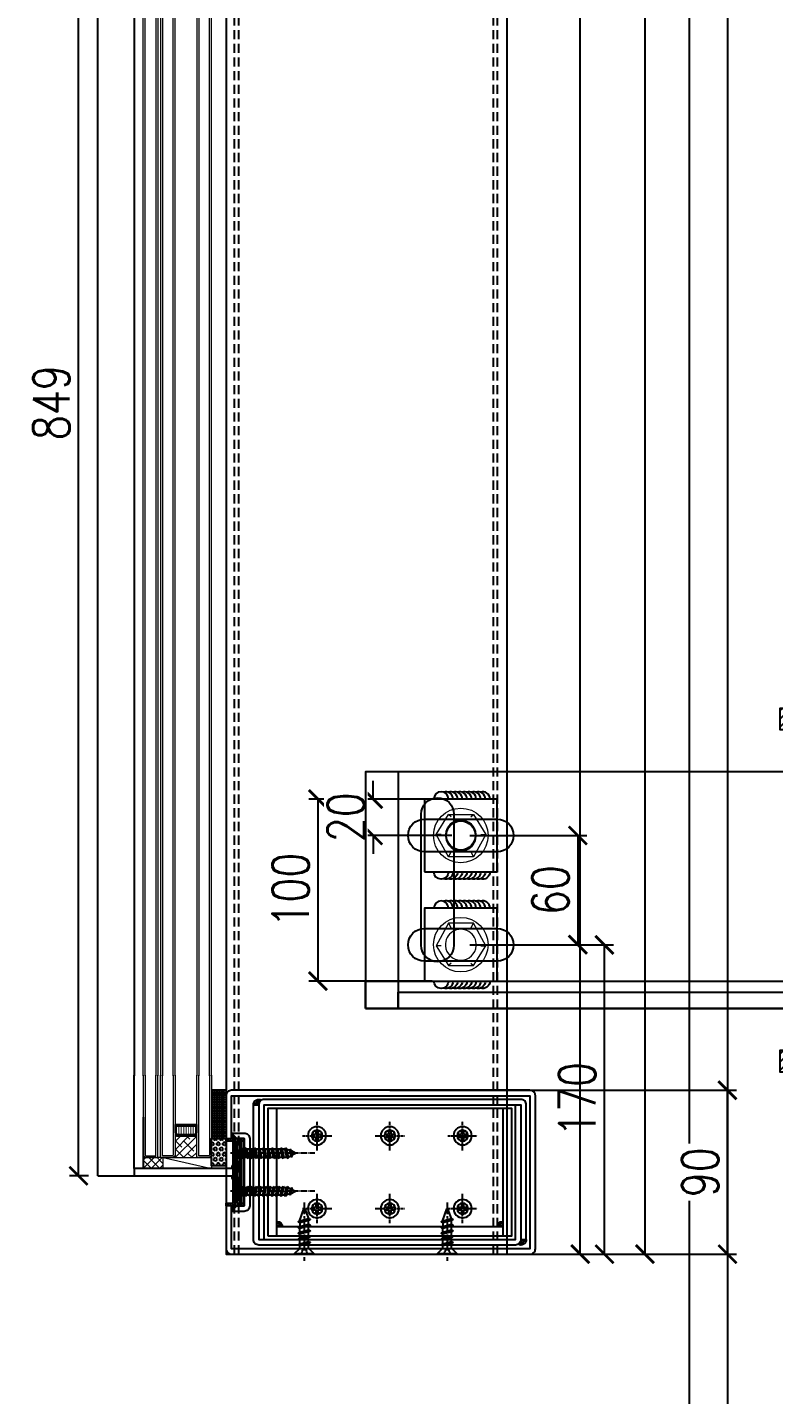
# Model space of a CAD drawing. Extents: x -3378 to 102197, y -3799 to 48702.
# Drawn here: x 58837 to 59248, y 7571 to 8322 of the extents above; entities that cross this region are included whole.
import ezdxf

# ---------------------------------------------------------------- set-up
doc = ezdxf.new("R2010")
doc.units = 0
for name, pattern in [('CEN1', [9, 6, -1, 1, -1]), ('CENTER', [2, 1.25, -0.25, 0.25, -0.25]), ('HIDDEN', [0.375, 0.25, -0.125])]:
    doc.linetypes.add(name, pattern=pattern)
for name, color, linetype in [('24WELD', 55, 'Continuous'), ('ARR', 6, 'Continuous'), ('BCM-DIM', 54, 'Continuous'), ('BCM-draft', 252, 'Continuous'), ('BCM-EXT', 2, 'Continuous'), ('BCM-Extu', 4, 'Continuous'), ('CENTER', 4, 'CENTER'), ('CL', 14, 'CENTER'), ('DIM', 173, 'Continuous'), ('GM_SECT_15', 15, 'Continuous'), ('泡棉', 8, 'Continuous'), ('結構體 STRUCTURAL', 154, 'Continuous'), ('螺絲 固定五金 FASTENERS', 124, 'Continuous'), ('螺絲、螺栓', 4, 'Continuous'), ('視覺模型鋁擠型暫替', 4, 'Continuous'), ('金屬面材 METAL PANEL', 2, 'Continuous'), ('鐵件 STEEL', 20, 'Continuous'), ('镀锌钢板', 3, 'Continuous'), ('隱藏線 HIDDEN', 8, 'HIDDEN')]:
    doc.layers.add(name, color=color, linetype=linetype)
doc.layers.add('BCM-GK', color=252, linetype='Continuous', lineweight=5)
doc.layers.add('BCM-GLA', color=4, linetype='Continuous', lineweight=5)
doc.styles.add('GM_ANNO_TEXT', font='simplex.shx', dxfattribs={"width": 0.8})
doc.dimstyles.new('GM_DIM', dxfattribs={"dimscale": 0, "dimtxt": 20, "dimasz": 10, "dimexe": 5, "dimexo": 5, "dimgap": 5, "dimtad": 1, "dimdec": 0, "dimdsep": 46, "dimtxsty": 'GM_ANNO_TEXT', "dimblk": 'ARCHTICK', "dimcen": 0, "dimclrd": 4, "dimclre": 4, "dimclrt": 10, "dimadec": 0, "dimazin": 2, "dimtfac": 1, "dimtdec": 0, "dimtix": 1, "dimtofl": 0, "dimtmove": 2, "dimatfit": 3, "dimfxl": 1.5, "dimarcsym": 1})
pattern_1 = [(45, (-80931.47096, -992287.45455), (-0.44194173824, 0.44194173824), [])]

# ---------------------------------------------------------------- blocks, each defined once
blk = doc.blocks.new('H-200x200x12x12')
at = {"layer": '視覺模型鋁擠型暫替', "linetype": 'Continuous'}
h = blk.add_hatch(dxfattribs=at)
h.set_pattern_fill('ANSI31', color=1, angle=180)
h.set_pattern_definition([(225, (-52512.6892, -102910.0726), (2.24506403, -2.24506403), [])])
edge = h.paths.add_edge_path()
edge.add_line((100, -100), (100, -88))
edge.add_line((100, -88), (19, -88))
edge.add_arc((19, -75), 13, 180, 270, ccw=False)
edge.add_line((6, -75), (6, 75))
edge.add_arc((19, 75), 13, 90, 180, ccw=False)
edge.add_line((19, 88), (100, 88))
edge.add_line((100, 88), (100, 100))
edge.add_line((100, 100), (-100, 100))
edge.add_line((-100, 100), (-100, 88))
edge.add_line((-100, 88), (-19, 88))
edge.add_arc((-19, 75), 13, 0, 90, ccw=False)
edge.add_line((-6, 75), (-6, -75))
edge.add_arc((-19, -75), 13, -90, 0, ccw=False)
edge.add_line((-19, -88), (-100, -88))
edge.add_line((-100, -88), (-100, -100))
edge.add_line((-100, -100), (100, -100))
h.paths.add_polyline_path([(-3.14, 0.2), (3.14, 0.2)], flags=16)
h.paths.add_polyline_path([(-51.68, -97.14), (-51.68, -90.86)], flags=16)
h.paths.add_polyline_path([(-74.3, 90.86), (-74.3, 97.14)], flags=16)
h.paths.add_polyline_path([(-38.95, 87.44), (-38.95, 100.19)])
blk.add_lwpolyline([(100, -100), (-100, -100), (-100, -88), (-19, -88, 0.414214), (-6, -75), (-6, 75, 0.414214), (-19, 88), (-100, 88), (-100, 100), (100, 100), (100, 88), (19, 88, 0.414214), (6, 75), (6, -75, 0.414214), (19, -88), (100, -88)], format="xyb", close=True, dxfattribs=at)
blk = doc.blocks.new('*U59')
for centre, end in [((-0.21, -6.5), 16.35291), ((-0.13, -4), 88.14306), ((-0.45, -13.99), 16.35291), ((-0.37, -11.49), 16.35291), ((-0.29, -9), 16.35291), ((-0.7, -21.49), 16.35291), ((-0.62, -18.99), 16.35291), ((-0.53, -16.49), 16.35291), ((-0.86, -26.49), 16.35291), ((-0.78, -23.99), 16.35291)]:
    blk.add_arc(centre, 4, 268.14306, end)
blk = doc.blocks.new('*U79')
for centre, end in [((2.24, 68.96), 196.3529), ((2.32, 71.46), 196.3529), ((2.07, 63.97), 196.3529), ((2.15, 66.47), 196.3529), ((1.91, 58.97), 196.3529), ((1.99, 61.47), 196.3529), ((1.75, 53.97), 196.3529), ((1.83, 56.47), 196.3529), ((1.67, 51.47), 196.3529), ((1.51, 46.48), 196.3529), ((1.59, 48.97), 196.3529), ((1.34, 41.48), 196.3529), ((1.43, 43.98), 196.3529), ((1.18, 36.48), 196.3529), ((1.26, 38.98), 196.3529), ((1.1, 33.98), 196.3529), ((0.94, 28.98), 196.3529), ((1.02, 31.48), 196.3529), ((0.78, 23.99), 196.3529), ((0.86, 26.49), 196.3529), ((0.62, 18.99), 196.3529), ((0.7, 21.49), 196.3529), ((0.45, 13.99), 196.3529), ((0.53, 16.49), 196.3529), ((0.37, 11.49), 196.3529), ((0.21, 6.5), 196.3529), ((0.29, 9), 196.3529), ((0.13, 4), 268.1431)]:
    blk.add_arc(centre, 4, 88.1431, end)
blk = doc.blocks.new('757857')
at = {"color": 0, "linetype": 'Continuous', "lineweight": 0, "elevation": 0, "flags": 128}
for points in [[(-39.1, 230.56), (-32.25, 241.52)], [(-32.25, 241.52), (-18.55, 241.52)], [(-30.88, 240.15), (-32.25, 241.52)], [(-19.92, 240.15), (-18.55, 241.52)], [(-18.55, 241.52), (-11.7, 230.56)], [(-32.25, 218.23), (-39.1, 230.56)], [(-36.36, 230.56), (-39.1, 230.56)], [(-11.7, 230.56), (-18.55, 218.23)], [(-14.44, 230.56), (-11.7, 230.56)], [(-32.25, 218.23), (-30.88, 220.97)], [(-18.55, 218.23), (-32.25, 218.23)], [(-19.92, 220.97), (-18.55, 218.23)], [(-32.25, 181.77), (-39.1, 169.44)], [(-18.55, 181.77), (-32.25, 181.77)], [(-32.25, 181.77), (-30.88, 179.03)], [(-19.92, 179.03), (-18.55, 181.77)], [(-11.7, 169.44), (-18.55, 181.77)], [(-39.1, 169.44), (-32.25, 158.48)], [(-36.36, 169.44), (-39.1, 169.44)], [(-18.55, 158.48), (-11.7, 169.44)], [(-14.44, 169.44), (-11.7, 169.44)], [(-30.88, 159.85), (-32.25, 158.48)], [(-32.25, 158.48), (-18.55, 158.48)], [(-19.92, 159.85), (-18.55, 158.48)]]:
    blk.add_lwpolyline(points, dxfattribs=at)
at = {"color": 0, "linetype": 'Continuous', "lineweight": 0}
for centre in [(-25.5, 230, 0), (-25.5, 170, 0)]:
    blk.add_circle(centre, 15, dxfattribs=at)
blk.add_circle((-25.5, 230, 0), 8)
for centre, start, end in [((-25.5, 230, 0), 3.85933, 176.04944), ((-25.5, 230, 0), 176.04944, 3.85933), ((-25.5, 170, 0), 356.14067, 183.95056), ((-25.5, 170, 0), 183.95056, 356.14067)]:
    blk.add_arc(centre, 8.5, start, end, dxfattribs=at)
at = {"layer": 'GM_SECT_15', "elevation": 0}
blk.add_lwpolyline([(-60, 135), (244, 135), (244, 265), (-60, 265), (-60, 135)], dxfattribs=at)
for points in [[(-45.5, 210), (-5.5, 210), (-5.5, 250), (-45.5, 250)], [(-45.5, 150), (-5.5, 150), (-5.5, 190), (-45.5, 190)], [(-60, 135), (-60, 144), (244, 144), (244, 135)]]:
    blk.add_lwpolyline(points, close=True, dxfattribs=at)
for points in [[(-45.5, 239), (-5.5, 239, -1), (-5.5, 221), (-45.5, 221, -1)], [(-45.5, 178.89), (-5.5, 178.89, -1), (-5.5, 160.89), (-45.5, 160.89, -1)]]:
    blk.add_lwpolyline(points, format="xyb", close=True, dxfattribs=at)
at = {"layer": '金屬面材 METAL PANEL'}
for radius in [6, 5, 4, 3, 2]:
    blk.add_arc((244, 135, 0), radius, 180, 270, dxfattribs=at)
at = {"layer": '24WELD'}
for name, p, xscale, yscale, zscale, rotation in [('*U79', (244, 135, 0), 1.687500000000002, 1.687500000000002, 1.687500000000002, 1.856937198354219), ('*U59', (-40.35, 250, 0), 1.012500000000001, 1.012500000000001, 1.012500000000001, 91.85693719835425), ('*U59', (-40.35, 210, 0), -1.0125, 1.0125, 1.012500000000001, 88.14306280164571), ('*U59', (-40.35, 190, 0), 1.012500000000001, 1.012500000000001, 1.012500000000001, 91.85693719835425), ('*U59', (-40.35, 150, 0), -1.0125, 1.0125, 1.012500000000001, 88.14306280164571)]:
    blk.add_blockref(name, p, dxfattribs=dict(at, xscale=xscale, yscale=yscale, zscale=zscale, rotation=rotation))
at = {"layer": '視覺模型鋁擠型暫替'}
blk.add_blockref('H-200x200x12x12', (250, 200), dxfattribs=at)
blk = doc.blocks.new('*u927')
at = {"layer": 'CENTER', "color": 0, "ltscale": 5}
blk.add_line((28.28, 0), (-3.62, 0), dxfattribs=at)
at = {"layer": '螺絲、螺栓', "color": 0, "linetype": 'ByBlock', "ltscale": 0.2}
for p, q in [((0.3, 5.3), (0.3, -5.3)), ((3.1, 2.5), (3.1, -2.5)), ((3.1, 2.39), (4.64, 2.39)), ((5.08, 3.15), (6.34, -3.15)), ((5.7, 2.39), (7.79, 2.39)), ((8.23, 3.15), (9.49, -3.15)), ((8.85, 2.39), (10.94, 2.39)), ((11.38, 3.15), (12.64, -3.15)), ((12, 2.39), (14.09, 2.39)), ((14.53, 3.15), (15.79, -3.15)), ((17.24, 2.39), (15.15, 2.39)), ((17.68, 3.15), (18.94, -3.15)), ((18.17, 2.61), (24.84, 0.24)), ((3.1, -2.39), (5.9, -2.39)), ((6.96, -2.39), (9.05, -2.39)), ((10.11, -2.39), (12.2, -2.39)), ((13.26, -2.39), (15.35, -2.39)), ((16.41, -2.39), (18.5, -2.39)), ((24.84, -0.23), (19.52, -2.25))]:
    blk.add_line(p, q, dxfattribs=at)
blk.add_lwpolyline([(3.1, -2.5), (0.3, -5.3), (0, -5.3), (0, 5.3), (0.3, 5.3), (3.1, 2.5)], dxfattribs=at)
blk.add_lwpolyline([(0, 1.61, -0.048054), (2.67, 0.68, -0.292428), (3.1, 0, -0.292428), (2.67, -0.68, -0.048054), (0, -1.61, -0.048054)], format="xyb", dxfattribs=at)
for points in [[(6.34, -3.15), (5.9, -2.39), (4.64, 2.39), (5.08, 3.15), (5.27, 3.15), (5.7, 2.39), (6.96, -2.39), (6.53, -3.15)], [(9.49, -3.15), (9.05, -2.39), (7.79, 2.39), (8.23, 3.15), (8.42, 3.15), (8.85, 2.39), (10.11, -2.39), (9.68, -3.15)], [(12.64, -3.15), (12.2, -2.39), (10.94, 2.39), (11.38, 3.15), (11.57, 3.15), (12, 2.39), (13.26, -2.39), (12.83, -3.15)], [(15.79, -3.15), (15.35, -2.39), (14.09, 2.39), (14.53, 3.15), (14.72, 3.15), (15.15, 2.39), (16.41, -2.39), (15.98, -3.15)], [(18.94, -3.15), (18.5, -2.39), (17.24, 2.39), (17.68, 3.15), (17.87, 3.15), (18.3, 2.39), (19.56, -2.39), (19.13, -3.15)]]:
    blk.add_lwpolyline(points, close=True, dxfattribs=at)
blk.add_arc((24.75, 0), 0.252, 292.16272, 69.4623, dxfattribs=at)
blk = doc.blocks.new('*U929')
blk.add_blockref('*u927', (0, 0))
blk = doc.blocks.new('橫料01')
at = {"layer": '視覺模型鋁擠型暫替', "linetype": 'Continuous'}
h = blk.add_hatch(dxfattribs=at)
h.set_pattern_fill('ANSI31', color=1, scale=5)
h.set_pattern_definition(pattern_1)
h.paths.add_polyline_path([(-151.5, -26.5), (-148.5, -26.5), (-151.5, -23.5)])
h = blk.add_hatch(dxfattribs=at)
h.set_pattern_fill('ANSI31', color=1, scale=5)
h.set_pattern_definition(pattern_1)
h.paths.add_polyline_path([(-151.5, -66.5), (-148.5, -63.5), (-151.5, -63.5)])
at = {"layer": '視覺模型鋁擠型暫替', "color": 1, "linetype": 'Continuous'}
for points in [[(-148.5, -26.5), (-151.5, -26.5), (-151.5, -23.5), (-148.5, -26.5)], [(-148.5, -63.5), (-151.5, -63.5), (-151.5, -66.5), (-148.5, -63.5)]]:
    blk.add_lwpolyline(points, dxfattribs=at)
at = {"layer": '視覺模型鋁擠型暫替', "color": 7, "linetype": 'Continuous'}
for centre, radius, start, end in [((7.5, -8), 3, 0, 120), ((7.5, -8), 2, 0, 109.47122), ((7.5, -8), 1, 0, 99.59407), ((-136.5, -82.01), 3, 180, 300), ((-136.5, -82.01), 2, 180, 289.47122), ((-136.5, -82.01), 1, 180, 279.59407)]:
    blk.add_arc(centre, radius, start, end, dxfattribs=at)
at = {"layer": '金屬面材 METAL PANEL'}
for points in [[(-151.5, -63.5), (-151.5, -87.01), (12.5, -87.01), (12.5, -3), (-151.49, -3), (-151.5, -26.5), (-154.5, -26.5), (-154.49, -3, -0.414128), (-151.49, 0), (12.5, 0, -0.414214), (15.5, -3), (15.5, -87.01, -0.414214), (12.5, -90.01), (-151.5, -90.01, -0.414214), (-154.5, -87.01), (-154.5, -63.5)], [(-151.5, -66.5), (-144.5, -66.5, 0.414214), (-141.5, -63.5), (-141.5, -26.5, 0.414239), (-144.5, -23.5), (-151.5, -23.5), (-148.5, -26.5), (-144.5, -26.5), (-144.5, -63.5), (-148.5, -63.5)]]:
    blk.add_lwpolyline(points, format="xyb", close=True, dxfattribs=at)
at = {"layer": '镀锌钢板'}
for points in [[(-136.5, -82.01), (-136.5, -8), (4.5, -8), (4.5, -82.01), (7.5, -82.01), (7.5, -8, 0.414214), (4.5, -5), (-136.5, -5, 0.414214), (-139.5, -8), (-139.5, -82.01)], [(10.5, -8), (10.5, -82.01, -0.414214), (7.5, -85.01), (-133.5, -85.01, -0.414214), (-136.5, -82.01), (-136.5, -8), (-133.5, -8), (-133.5, -82.01), (7.5, -82.01), (7.5, -8)]]:
    blk.add_lwpolyline(points, format="xyb", close=True, dxfattribs=at)
at = {"layer": '螺絲 固定五金 FASTENERS', "xscale": -1.000000000000002, "rotation": 90}
for p in [(-111.5, 0), (-33, 0)]:
    blk.add_blockref('*U929', p, dxfattribs=at)
blk = doc.blocks.new('*U35')
blk.add_lwpolyline([(1.22, 0.68), (2.48, 0.68, -0.398336), (3.02, 0.16, -0.027263), (3.02, -0.16, -0.398336), (2.48, -0.68), (1.22, -0.68, 0.414214), (0.68, -1.22), (0.68, -2.48, -0.398336), (0.16, -3.02, -0.027263), (-0.16, -3.02, -0.398336), (-0.68, -2.48), (-0.68, -1.22, 0.414214), (-1.22, -0.68), (-2.48, -0.68, -0.398336), (-3.02, -0.16, -0.027263), (-3.02, 0.16, -0.398336), (-2.48, 0.68), (-1.22, 0.68, 0.414214), (-0.68, 1.22), (-0.68, 2.48, -0.398336), (-0.16, 3.02, -0.027263), (0.16, 3.02, -0.398336), (0.68, 2.48), (0.68, 1.22, 0.414214)], format="xyb", close=True)
blk.add_circle((0, 0), 5)
at = {"layer": 'CL'}
for p, q in [((0, 8.04), (0, -8.04)), ((-8.04, 0), (8.04, 0))]:
    blk.add_line(p, q, dxfattribs=at)
blk = doc.blocks.new('圓孔6mm')
at = {"layer": '視覺模型鋁擠型暫替', "color": 6, "linetype": 'Continuous'}
blk.add_circle((0, 0), 3, dxfattribs=at)
at = {"layer": 'BCM-draft'}
blk.add_blockref('*U35', (0, 0), dxfattribs=at)
blk = doc.blocks.new('4t 托架')
at = {"layer": '視覺模型鋁擠型暫替', "color": 7, "linetype": 'Continuous'}
for centre, radius, start, end in [((14.5, -11.5), 1, 270, 0), ((14.5, -11.5), 2, 270, 0), ((14.5, -11.5), 3, 270, 0), ((138.5, -11.5), 3, 180, 270), ((138.5, -11.5), 2, 180, 270), ((138.5, -11.5), 1, 180, 270)]:
    blk.add_arc(centre, radius, start, end, dxfattribs=at)
at = {"layer": '镀锌钢板', "color": 6, "linetype": 'Continuous'}
for p, q in [((14.5, -6.5), (14.5, -76.51)), ((138.5, -76.51), (138.5, -6.5)), ((138.5, -11.5), (14.5, -11.5))]:
    blk.add_line(p, q, dxfattribs=at)
blk.add_lwpolyline([(9.5, -6.5), (143.5, -6.5), (143.5, -76.51), (9.5, -76.51)], close=True, dxfattribs=at)
at = {"layer": '視覺模型鋁擠型暫替', "linetype": 'Continuous'}
for p in [(36.5, -21.5), (76.5, -21.5), (116.5, -21.5), (36.5, -61.51), (76.5, -61.51), (116.5, -61.51)]:
    blk.add_blockref('圓孔6mm', p, dxfattribs=at)
blk = doc.blocks.new('A$C4E2A2353')
at = {"layer": 'ARR', "color": 0, "linetype": 'CEN1', "ltscale": 0.5}
blk.add_line((42.86, 0), (-3.62, 0), dxfattribs=at)
at = {"layer": 'ARR', "color": 0, "linetype": 'ByBlock', "ltscale": 0.3}
for p, q in [((0.3, -5.3), (0.3, 5.3)), ((3.1, -2.5), (3.1, 2.5)), ((4.38, 2.15), (3.1, 2.15)), ((3.1, 1.24), (3.82, -2.16)), ((4.71, 2.87), (4.38, 2.15)), ((4.38, 2.15), (5.3, -2.16)), ((4.43, 1.96), (5.34, -2.36)), ((5.34, 2.15), (4.71, 2.87)), ((4.71, 2.87), (5.93, -2.88)), ((4.89, 2.06), (5.8, -2.26)), ((6.82, 2.15), (5.34, 2.15)), ((5.34, 2.15), (6.26, -2.16)), ((5.34, 2.15), (6.26, -2.16)), ((7.15, 2.87), (6.82, 2.15)), ((6.82, 2.15), (7.74, -2.16)), ((6.86, 1.96), (7.78, -2.36)), ((7.78, 2.15), (7.15, 2.87)), ((7.15, 2.87), (8.37, -2.88)), ((7.32, 2.06), (8.24, -2.26)), ((9.26, 2.15), (7.78, 2.15)), ((7.78, 2.15), (8.7, -2.16)), ((7.78, 2.15), (8.7, -2.16)), ((9.59, 2.87), (9.26, 2.15)), ((9.26, 2.15), (10.17, -2.16)), ((9.3, 1.96), (10.21, -2.36)), ((10.22, 2.15), (9.59, 2.87)), ((9.59, 2.87), (10.81, -2.88)), ((9.76, 2.06), (10.67, -2.26)), ((11.7, 2.15), (10.22, 2.15)), ((10.22, 2.15), (11.13, -2.16)), ((10.22, 2.15), (11.13, -2.16)), ((12.02, 2.87), (11.7, 2.15)), ((11.7, 2.15), (12.61, -2.16)), ((11.74, 1.96), (12.65, -2.36)), ((12.66, 2.15), (12.02, 2.87)), ((12.02, 2.87), (13.24, -2.88)), ((12.2, 2.06), (13.11, -2.26)), ((14.13, 2.15), (12.66, 2.15)), ((12.66, 2.15), (13.57, -2.16)), ((12.66, 2.15), (13.57, -2.16)), ((14.46, 2.87), (14.13, 2.15)), ((14.13, 2.15), (15.05, -2.16)), ((14.18, 1.96), (15.09, -2.36)), ((15.09, 2.15), (14.46, 2.87)), ((14.46, 2.87), (15.68, -2.88)), ((14.64, 2.06), (15.55, -2.26)), ((16.57, 2.15), (15.09, 2.15)), ((15.09, 2.15), (16.01, -2.16)), ((15.09, 2.15), (16.01, -2.16)), ((16.9, 2.87), (16.57, 2.15)), ((16.57, 2.15), (17.49, -2.16)), ((16.61, 1.96), (17.53, -2.36)), ((17.53, 2.15), (16.9, 2.87)), ((16.9, 2.87), (18.12, -2.88)), ((17.07, 2.06), (17.99, -2.26)), ((19.01, 2.15), (17.53, 2.15)), ((17.53, 2.15), (18.45, -2.16)), ((17.53, 2.15), (18.45, -2.16)), ((19.34, 2.87), (19.01, 2.15)), ((19.01, 2.15), (19.92, -2.16)), ((19.05, 1.96), (19.96, -2.36)), ((19.97, 2.15), (19.34, 2.87)), ((19.34, 2.87), (20.56, -2.88)), ((19.51, 2.06), (20.42, -2.26)), ((21.45, 2.15), (19.97, 2.15)), ((19.97, 2.15), (20.88, -2.16)), ((19.97, 2.15), (20.88, -2.16)), ((21.77, 2.87), (21.45, 2.15)), ((21.77, 2.87), (21.45, 2.15)), ((21.45, 2.15), (22.36, -2.16)), ((21.45, 2.15), (22.36, -2.16)), ((21.49, 1.96), (22.4, -2.36)), ((21.49, 1.96), (22.4, -2.36)), ((22.41, 2.15), (21.77, 2.87)), ((21.77, 2.87), (22.99, -2.88)), ((22.41, 2.15), (21.77, 2.87)), ((21.77, 2.87), (22.99, -2.88)), ((21.95, 2.06), (22.86, -2.26)), ((21.95, 2.06), (22.86, -2.26)), ((23.88, 2.15), (22.41, 2.15)), ((22.41, 2.15), (23.32, -2.16)), ((23.88, 2.15), (22.41, 2.15)), ((22.41, 2.15), (23.32, -2.16)), ((22.41, 2.15), (23.32, -2.16)), ((22.41, 2.15), (23.32, -2.16)), ((24.21, 2.87), (23.88, 2.15)), ((24.21, 2.87), (23.88, 2.15)), ((23.88, 2.15), (24.8, -2.16)), ((23.88, 2.15), (24.8, -2.16)), ((23.93, 1.96), (24.84, -2.36)), ((23.93, 1.96), (24.84, -2.36)), ((24.84, 2.15), (24.21, 2.87)), ((24.21, 2.87), (25.43, -2.88)), ((24.84, 2.15), (24.21, 2.87)), ((24.21, 2.87), (25.43, -2.88)), ((24.38, 2.06), (25.3, -2.26)), ((24.38, 2.06), (25.3, -2.26)), ((26.32, 2.15), (24.84, 2.15)), ((24.84, 2.15), (25.76, -2.16)), ((26.32, 2.15), (24.84, 2.15)), ((24.84, 2.15), (25.76, -2.16)), ((24.84, 2.15), (25.76, -2.16)), ((24.84, 2.15), (25.76, -2.16)), ((26.65, 2.87), (26.32, 2.15)), ((26.65, 2.87), (26.32, 2.15)), ((26.32, 2.15), (27.24, -2.16)), ((26.32, 2.15), (27.24, -2.16)), ((26.36, 1.96), (27.28, -2.36)), ((26.36, 1.96), (27.28, -2.36)), ((27.28, 2.15), (26.65, 2.87)), ((26.65, 2.87), (27.87, -2.88)), ((27.28, 2.15), (26.65, 2.87)), ((26.65, 2.87), (27.87, -2.88)), ((26.82, 2.06), (27.74, -2.26)), ((26.82, 2.06), (27.74, -2.26)), ((28.91, 1.45), (27.28, 2.15)), ((27.28, 2.15), (28.19, -2.16)), ((27.28, 2.15), (28.19, -2.16)), ((27.28, 2.15), (28.19, -2.16)), ((27.28, 2.15), (28.19, -2.16)), ((29.24, 2.17), (28.91, 1.45)), ((28.91, 1.45), (29.52, -1.46)), ((29.96, 0.99), (29.24, 2.17)), ((29.24, 2.17), (30.16, -2.18)), ((32.25, 0), (29.96, 1.25)), ((29.96, 0.99), (30.39, -1)), ((32.26, 0), (32.25, 0)), ((3.1, -1.02), (3.49, -2.88)), ((3.1, -2.44), (3.49, -2.88)), ((3.49, -2.88), (3.82, -2.16)), ((3.82, -2.16), (5.3, -2.16)), ((5.3, -2.16), (5.93, -2.88)), ((5.93, -2.88), (6.26, -2.16)), ((6.26, -2.16), (7.74, -2.16)), ((7.74, -2.16), (8.37, -2.88)), ((8.37, -2.88), (8.7, -2.16)), ((8.7, -2.16), (10.17, -2.16)), ((10.17, -2.16), (10.81, -2.88)), ((10.81, -2.88), (11.13, -2.16)), ((11.13, -2.16), (12.61, -2.16)), ((12.61, -2.16), (13.24, -2.88)), ((13.24, -2.88), (13.57, -2.16)), ((13.57, -2.16), (15.05, -2.16)), ((15.05, -2.16), (15.68, -2.88)), ((15.68, -2.88), (16.01, -2.16)), ((16.01, -2.16), (17.49, -2.16)), ((17.49, -2.16), (18.12, -2.88)), ((18.12, -2.88), (18.45, -2.16)), ((18.45, -2.16), (19.92, -2.16)), ((19.92, -2.16), (20.56, -2.88)), ((20.56, -2.88), (20.88, -2.16)), ((20.88, -2.16), (22.36, -2.16)), ((22.36, -2.16), (22.99, -2.88)), ((22.36, -2.16), (22.99, -2.88)), ((22.99, -2.88), (23.32, -2.16)), ((22.99, -2.88), (23.32, -2.16)), ((23.32, -2.16), (24.8, -2.16)), ((23.32, -2.16), (24.8, -2.16)), ((24.8, -2.16), (25.43, -2.88)), ((24.8, -2.16), (25.43, -2.88)), ((25.43, -2.88), (25.76, -2.16)), ((25.43, -2.88), (25.76, -2.16)), ((25.76, -2.16), (27.24, -2.16)), ((25.76, -2.16), (27.24, -2.16)), ((27.24, -2.16), (27.87, -2.88)), ((27.24, -2.16), (27.87, -2.88)), ((27.87, -2.88), (28.19, -2.16)), ((27.87, -2.88), (28.19, -2.16)), ((28.19, -2.16), (29.52, -1.46)), ((29.52, -1.46), (30.16, -2.18)), ((30.16, -2.18), (30.39, -1)), ((30.39, -1), (32.25, -0.01)), ((32.25, -0.01), (32.26, 0))]:
    blk.add_line(p, q, dxfattribs=at)
blk.add_lwpolyline([(3.1, 2.5), (0.3, 5.3), (0, 5.3), (0, -5.3), (0.3, -5.3), (3.1, -2.5)], dxfattribs=at)
blk.add_lwpolyline([(0, -1.61, 0.048054), (2.67, -0.68, 0.292428), (3.1, 0, 0.292428), (2.67, 0.68, 0.048054), (0, 1.61, 0.048054)], format="xyb", dxfattribs=at)
blk = doc.blocks.new('*U920')
at = {"layer": '螺絲、螺栓', "color": 0, "linetype": 'ByBlock', "xscale": -1, "rotation": 180}
blk.add_blockref('A$C4E2A2353', (0, 0), dxfattribs=at)
blk = doc.blocks.new('玻璃飾條03')
at = {"layer": '視覺模型鋁擠型暫替', "color": 2, "linetype": 'Continuous'}
for centre, radius, start, end in [((56.5, 0), 3, 90, 180), ((56.5, 0), 2.5, 90, 180), ((56.5, 0), 2, 90, 180), ((56.5, 0), 1.5, 90, 180), ((56.5, 0), 1, 90, 180), ((56.5, -4), 3, 180, 270), ((56.5, -4), 2.5, 180, 270), ((56.5, -4), 2, 180, 270), ((56.5, -4), 1.5, 180, 270), ((56.5, -4), 1, 180, 270)]:
    blk.add_arc(centre, radius, start, end, dxfattribs=at)
at = {"layer": '金屬面材 METAL PANEL', "linetype": 'Continuous'}
for points in [[(56.5, -19), (60.5, -19), (60.5, 15), (56.5, 15)], [(0, -4), (56.5, -4), (56.5, 0), (0, 0)]]:
    blk.add_lwpolyline(points, close=True, dxfattribs=at)
at = {"layer": '螺絲 固定五金 FASTENERS', "xscale": -1, "rotation": 180}
blk.add_blockref('*U920', (56.5, 8.5), dxfattribs=at)
at = {"layer": '螺絲 固定五金 FASTENERS'}
blk.add_blockref('*U920', (56.5, -12.5), dxfattribs=at)
blk = doc.blocks.new('下端橫料')
h = blk.add_hatch()
h.set_pattern_fill('ANSI31', color=9, scale=10, angle=45, style=0)
h.set_pattern_definition([(90, (-64563.3798, -611643.4237), (-1.25, 1e-15), [])])
h.paths.add_polyline_path([(-154.5, 21.01), (-144.5, 21.01), (-144.5, -15.99), (-154.5, -15.99), (-154.5, -14.49), (-150.5, -14.49), (-150.5, 19.51), (-154.5, 19.51)])
at = {"layer": 'BCM-DIM', "linetype": 'Continuous'}
h = blk.add_hatch(dxfattribs=at)
h.set_pattern_fill('ANSI37', color=256, scale=10, angle=45)
h.set_pattern_definition([(90, (-95148.2913, -997814.4785), (-1.25, 0), []), (180, (-95148.2913, -997814.4785), (-1e-16, -1.25), [])])
h.paths.add_polyline_path([(-154.61, 47.52), (-162.61, 47.52), (-162.61, 21.01), (-154.61, 21.01)])
at = {"layer": 'BCM-Extu', "linetype": 'ByBlock'}
h = blk.add_hatch(dxfattribs=at)
h.set_pattern_fill('DOTS', color=8, scale=15, angle=90, style=0)
h.set_pattern_definition([(90, (374.4122, 2792.6792), (-0.9375, 0.46875), [0, -0.9375])])
h.paths.add_polyline_path([(-181.43, 23.01), (-182, 24.55), (-182, 28.01), (-171, 28.01), (-171, 24.55), (-171.57, 23.01)])
at = {"layer": 'BCM-GK', "linetype": 'ByBlock'}
h = blk.add_hatch(dxfattribs=at)
h.set_pattern_fill('ANSI38', color=256, angle=180)
h.set_pattern_definition([(225, (1299193.2597, -122128.5923), (2.24506403, -2.24506403), []), (315, (1299193.2597, -122128.5923), (6.735192091, -2.24506403), [7.9375, -4.7625])])
h.paths.add_polyline_path([(-171.22, 22.51), (-170.5, 24.46), (-170.5, 10.51), (-182.5, 10.51), (-182.5, 24.46), (-181.77, 22.51)])
h = blk.add_hatch(dxfattribs=at)
h.set_pattern_fill('ANSI37', color=256, angle=-180)
h.set_pattern_definition([(225, (-459917.4386, 114409.8176), (2.24506403, -2.24506403), []), (315, (-459917.4386, 114409.8176), (2.24506403, 2.24506403), [])])
h.paths.add_polyline_path([(-200, 4.51), (-189, 4.51), (-189, 10.51), (-199, 10.51), (-200, 11.51)])
at = {"layer": '泡棉'}
h = blk.add_hatch(dxfattribs=at)
h.set_pattern_fill('HEX', color=256, scale=0.3, angle=90)
h.set_pattern_definition([(90, (0.0001, -35.6512), (-1.649778, 1e-16), [0.9525, -1.905]), (210, (0.0001, -35.6512), (0.824889, -1.42875), [0.9525, -1.905]), (150, (0.0001, -34.6987), (-0.824889, -1.42875), [0.9525, -1.905])])
h.paths.add_polyline_path([(-154.5, 21.01), (-162.5, 21.01), (-162.5, 6.01), (-154.5, 6.01)])
at = {"color": 6, "linetype": 'Continuous'}
blk.add_lwpolyline([(-154.5, 21.01), (-144.5, 21.01), (-144.5, -15.99), (-154.5, -15.99), (-154.5, -14.49), (-150.5, -14.49), (-150.5, 19.51), (-154.5, 19.51)], close=True, dxfattribs=at)
at = {"layer": 'BCM-DIM', "linetype": 'Continuous'}
for p, q in [((-154.61, 47.51), (-162.61, 47.51)), ((-154.61, 21.01), (-162.61, 21.01))]:
    blk.add_line(p, q, dxfattribs=at)
at = {"layer": 'BCM-EXT', "color": 8}
blk.add_lwpolyline([(-200, 32.68), (-200, 4.51)], dxfattribs=at)
at = {"layer": 'BCM-Extu', "color": 8, "linetype": 'ByBlock'}
for points in [[(-170.5, 24.46), (-170.5, 28.51), (-182.5, 28.51), (-182.5, 24.46), (-181.77, 22.51), (-171.22, 22.51)], [(-171.57, 23.01), (-181.43, 23.01), (-182, 24.55), (-182, 28.01), (-171, 28.01), (-171, 24.55)]]:
    blk.add_lwpolyline(points, close=True, dxfattribs=at)
at = {"layer": 'BCM-GK', "linetype": 'ByBlock'}
for points in [[(-170.5, 10.51), (-170.5, 22.51), (-182.5, 22.51), (-182.5, 10.51)], [(-189, 10.51), (-162.5, 10.51), (-162.5, 4.51), (-189, 4.51)]]:
    blk.add_lwpolyline(points, close=True, dxfattribs=at)
at = {"layer": 'BCM-GK'}
blk.add_lwpolyline([(-200, 4.51), (-189, 4.51), (-189, 10.51), (-199, 10.51), (-200, 11.51), (-200, 4.51)], dxfattribs=at)
at = {"layer": 'BCM-GK', "linetype": 'ByBlock'}
blk.add_lwpolyline([(-189, 10.51), (-162.5, 4.51)], dxfattribs=at)
at = {"layer": 'BCM-GLA', "linetype": 'ByBlock'}
for points in [[(-200, 55.81), (-200, 11.51), (-199, 10.51), (-192, 10.51), (-192, 55.81)], [(-182.5, 55.81), (-182.5, 11.51), (-183.5, 10.51), (-190.5, 10.51), (-190.5, 55.81)], [(-162.5, 55.81), (-162.5, 11.51), (-163.5, 10.51), (-170.5, 10.51), (-170.5, 55.81)]]:
    blk.add_lwpolyline(points, dxfattribs=at)
at = {"layer": 'BCM-GLA', "color": 5, "linetype": 'ByBlock'}
for points in [[(-199, 55.81), (-199, 11.92), (-198.59, 11.51), (-193, 11.51), (-193, 55.81)], [(-183.5, 55.81), (-183.5, 11.92), (-183.91, 11.51), (-189.5, 11.51), (-189.5, 55.81)], [(-163.5, 55.81), (-163.5, 11.92), (-163.91, 11.51), (-169.5, 11.51), (-169.5, 55.81)]]:
    blk.add_lwpolyline(points, dxfattribs=at)
at = {"layer": '泡棉'}
blk.add_lwpolyline([(-154.5, 6.01), (-162.5, 6.01), (-162.5, 21.01), (-154.5, 21.01)], close=True, dxfattribs=at)
at = {"layer": '金屬面材 METAL PANEL'}
for p, q in [((-225, 0.51), (-225, 55.81)), ((-205, 4.51), (-205, 55.81)), ((-225, 0.51), (-205, 0.51))]:
    blk.add_line(p, q, dxfattribs=at)
at = {"layer": '視覺模型鋁擠型暫替', "linetype": 'Continuous', "xscale": -1, "rotation": 180}
for name, p in [('橫料01', (0, -42.49)), ('4t 托架', (-141, -38.99))]:
    blk.add_blockref(name, p, dxfattribs=at)
at = {"layer": '視覺模型鋁擠型暫替', "linetype": 'Continuous'}
blk.add_blockref('玻璃飾條03', (-205, 4.51), dxfattribs=at)
blk = doc.blocks.new('_ArchTick')
at = {"color": 0, "linetype": 'ByBlock', "const_width": 0.15}
blk.add_lwpolyline([(-0.5, -0.5), (0.5, 0.5)], dxfattribs=at)
blk = doc.blocks.new('*D851')
at = {"layer": 'Defpoints', "color": 0, "ltscale": 10, "transparency": 16777216}
for p in [(59101.11, 9078), (59101.11, 7648.09, 0), (59176.81, 7648.09)]:
    blk.add_point(p, dxfattribs=at)
at = {"layer": 'DIM', "color": 4, "lineweight": -2, "ltscale": 10, "transparency": 16777216}
for p, q in [((59106.11, 9078), (59181.81, 9078)), ((59176.81, 9078), (59176.81, 7648.09)), ((59106.11, 7648.09), (59181.81, 7648.09))]:
    blk.add_line(p, q, dxfattribs=at)
at = {"layer": 'DIM', "color": 4, "lineweight": -2, "ltscale": 10, "transparency": 16777216, "xscale": 10, "yscale": 10, "zscale": 10}
for p, rotation in [((59176.81, 9078), 90), ((59176.81, 7648.09), 270)]:
    blk.add_blockref('_ArchTick', p, dxfattribs=dict(at, rotation=rotation))
at = {"layer": 'DIM', "color": 10, "ltscale": 10, "transparency": 16777216, "insert": (59161.81, 8363.04), "char_height": 20, "attachment_point": 5, "rotation": 90, "style": 'GM_ANNO_TEXT', "bg_fill": 3, "box_fill_scale": 1.1, "bg_fill_color": 256, "bg_fill_true_color": 13158600, "bg_fill_transparency": 0}
blk.add_mtext('1430', dxfattribs=at)
blk = doc.blocks.new('*D852')
at = {"layer": 'Defpoints', "color": 0, "ltscale": 10, "transparency": 16777216}
for p in [(58865.56, 8540.59), (58876.11, 8540.59, 0), (58876.11, 7691.09, 0)]:
    blk.add_point(p, dxfattribs=at)
at = {"layer": 'DIM', "color": 4, "lineweight": -2, "ltscale": 10, "transparency": 16777216}
for p, q in [((58871.11, 8540.59), (58860.56, 8540.59)), ((58865.56, 7691.09), (58865.56, 8540.59)), ((58871.11, 7691.09), (58860.56, 7691.09))]:
    blk.add_line(p, q, dxfattribs=at)
at = {"layer": 'DIM', "color": 4, "lineweight": -2, "ltscale": 10, "transparency": 16777216, "xscale": 10, "yscale": 10, "zscale": 10}
for p, rotation in [((58865.56, 8540.59), 90), ((58865.56, 7691.09), 270)]:
    blk.add_blockref('_ArchTick', p, dxfattribs=dict(at, rotation=rotation))
at = {"layer": 'DIM', "color": 10, "ltscale": 10, "transparency": 16777216, "insert": (58850.56, 8115.84), "char_height": 20, "attachment_point": 5, "rotation": 90, "style": 'GM_ANNO_TEXT', "bg_fill": 3, "box_fill_scale": 1.1, "bg_fill_color": 256, "bg_fill_true_color": 13158600, "bg_fill_transparency": 0}
blk.add_mtext('849', dxfattribs=at)
blk = doc.blocks.new('*D861')
at = {"layer": 'Defpoints', "color": 0, "ltscale": 10, "transparency": 16777216}
for p in [(59075.61, 7817.98, 0), (59154.53, 7817.98), (59101.11, 7648.1, 0)]:
    blk.add_point(p, dxfattribs=at)
at = {"layer": 'DIM', "color": 4, "lineweight": -2, "ltscale": 10, "transparency": 16777216}
for p, q in [((59080.61, 7817.98), (59159.53, 7817.98)), ((59154.53, 7648.1), (59154.53, 7817.98)), ((59106.11, 7648.1), (59159.53, 7648.1))]:
    blk.add_line(p, q, dxfattribs=at)
at = {"layer": 'DIM', "color": 4, "lineweight": -2, "ltscale": 10, "transparency": 16777216, "xscale": 10, "yscale": 10, "zscale": 10}
for p, rotation in [((59154.53, 7817.98), 90), ((59154.53, 7648.1), 270)]:
    blk.add_blockref('_ArchTick', p, dxfattribs=dict(at, rotation=rotation))
at = {"layer": 'DIM', "color": 10, "ltscale": 10, "transparency": 16777216, "insert": (59139.53, 7733.04), "char_height": 20, "attachment_point": 5, "rotation": 90, "style": 'GM_ANNO_TEXT', "bg_fill": 3, "box_fill_scale": 1.1, "bg_fill_color": 256, "bg_fill_true_color": 13158600, "bg_fill_transparency": 0}
blk.add_mtext('170', dxfattribs=at)
blk = doc.blocks.new('*D862')
at = {"layer": 'Defpoints', "color": 0, "ltscale": 10, "transparency": 16777216}
for p in [(59064.81, 7898.08, 0), (58997.06, 7798.08), (59064.81, 7798.08, 0)]:
    blk.add_point(p, dxfattribs=at)
at = {"layer": 'DIM', "color": 4, "lineweight": -2, "ltscale": 10, "transparency": 16777216}
for p, q in [((59059.81, 7898.08), (58992.06, 7898.08)), ((58997.06, 7898.08), (58997.06, 7798.08)), ((59059.81, 7798.08), (58992.06, 7798.08))]:
    blk.add_line(p, q, dxfattribs=at)
at = {"layer": 'DIM', "color": 4, "lineweight": -2, "ltscale": 10, "transparency": 16777216, "xscale": 10, "yscale": 10, "zscale": 10}
for p, rotation in [((58997.06, 7898.08), 90), ((58997.06, 7798.08), 270)]:
    blk.add_blockref('_ArchTick', p, dxfattribs=dict(at, rotation=rotation))
at = {"layer": 'DIM', "color": 10, "ltscale": 10, "transparency": 16777216, "insert": (58982.06, 7848.08), "char_height": 20, "attachment_point": 5, "rotation": 90, "style": 'GM_ANNO_TEXT', "bg_fill": 3, "box_fill_scale": 1.1, "bg_fill_color": 256, "bg_fill_true_color": 13158600, "bg_fill_transparency": 0}
blk.add_mtext('100', dxfattribs=at)
blk = doc.blocks.new('*D863')
at = {"layer": 'Defpoints', "color": 0, "ltscale": 10, "transparency": 16777216}
for p in [(59074.93, 7898.08, 0), (59075.61, 7878.08, 0)]:
    blk.add_point(p, dxfattribs=at)
at = {"layer": 'DIM', "color": 4, "lineweight": -2, "ltscale": 10, "transparency": 16777216}
for p, q in [((59027.44, 7898.08), (59027.44, 7908.08)), ((59069.93, 7898.08), (59022.44, 7898.08)), ((59070.61, 7878.08), (59022.44, 7878.08)), ((59027.44, 7878.08), (59027.44, 7868.08))]:
    blk.add_line(p, q, dxfattribs=at)
at = {"layer": 'DIM', "color": 4, "lineweight": -2, "ltscale": 10, "transparency": 16777216, "xscale": 10, "yscale": 10, "zscale": 10}
for p, rotation in [((59027.44, 7898.08), 270), ((59027.44, 7878.08), 90)]:
    blk.add_blockref('_ArchTick', p, dxfattribs=dict(at, rotation=rotation))
at = {"layer": 'DIM', "color": 10, "ltscale": 10, "transparency": 16777216, "insert": (59012.44, 7888.08), "char_height": 20, "attachment_point": 5, "rotation": 90, "style": 'GM_ANNO_TEXT', "bg_fill": 3, "box_fill_scale": 1.1, "bg_fill_color": 256, "bg_fill_true_color": 13158600, "bg_fill_transparency": 0}
blk.add_mtext('20', dxfattribs=at)
at = {"layer": 'Defpoints', "color": 0, "ltscale": 10, "transparency": 16777216}
blk.add_point((59027.44, 7878.08), dxfattribs=at)
blk = doc.blocks.new('*D864')
at = {"layer": 'Defpoints', "color": 0, "ltscale": 10, "transparency": 16777216}
for p in [(59075.61, 7878.08, 0), (59075.61, 7818.08, 0), (59139.9, 7818.08)]:
    blk.add_point(p, dxfattribs=at)
at = {"layer": 'DIM', "color": 4, "lineweight": -2, "ltscale": 10, "transparency": 16777216}
for p, q in [((59080.61, 7878.08), (59144.9, 7878.08)), ((59139.9, 7878.08), (59139.9, 7818.08)), ((59080.61, 7818.08), (59144.9, 7818.08))]:
    blk.add_line(p, q, dxfattribs=at)
at = {"layer": 'DIM', "color": 4, "lineweight": -2, "ltscale": 10, "transparency": 16777216, "xscale": 10, "yscale": 10, "zscale": 10}
for p, rotation in [((59139.9, 7878.08), 90), ((59139.9, 7818.08), 270)]:
    blk.add_blockref('_ArchTick', p, dxfattribs=dict(at, rotation=rotation))
at = {"layer": 'DIM', "color": 10, "ltscale": 10, "transparency": 16777216, "insert": (59124.9, 7848.08), "char_height": 20, "attachment_point": 5, "rotation": 90, "style": 'GM_ANNO_TEXT', "bg_fill": 3, "box_fill_scale": 1.1, "bg_fill_color": 256, "bg_fill_true_color": 13158600, "bg_fill_transparency": 0}
blk.add_mtext('60', dxfattribs=at)
blk = doc.blocks.new('*D869')
at = {"layer": 'Defpoints', "color": 0, "ltscale": 10, "transparency": 16777216}
for p in [(59015.23, 9078, 0), (59141.25, 9078), (59023.86, 7648.09, 0)]:
    blk.add_point(p, dxfattribs=at)
at = {"layer": 'DIM', "color": 4, "lineweight": -2, "ltscale": 10, "transparency": 16777216}
for p, q in [((59020.23, 9078), (59146.25, 9078)), ((59141.25, 7648.09), (59141.25, 9078)), ((59028.86, 7648.09), (59146.25, 7648.09))]:
    blk.add_line(p, q, dxfattribs=at)
at = {"layer": 'DIM', "color": 4, "lineweight": -2, "ltscale": 10, "transparency": 16777216, "xscale": 10, "yscale": 10, "zscale": 10}
for p, rotation in [((59141.25, 9078), 90), ((59141.25, 7648.09), 270)]:
    blk.add_blockref('_ArchTick', p, dxfattribs=dict(at, rotation=rotation))
at = {"layer": 'DIM', "color": 10, "ltscale": 10, "transparency": 16777216, "insert": (59126.25, 8363.04), "char_height": 20, "attachment_point": 5, "rotation": 90, "style": 'GM_ANNO_TEXT', "bg_fill": 3, "box_fill_scale": 1.1, "bg_fill_color": 256, "bg_fill_true_color": 13158600, "bg_fill_transparency": 0}
blk.add_mtext('1430', dxfattribs=at)
blk = doc.blocks.new('*D871')
at = {"layer": 'Defpoints', "color": 0, "ltscale": 10, "transparency": 16777216}
for p in [(59031.61, 7738.1, 0), (59222.11, 7738.1), (59028.86, 7648.09)]:
    blk.add_point(p, dxfattribs=at)
at = {"layer": 'DIM', "color": 4, "lineweight": -2, "ltscale": 10, "transparency": 16777216}
for p, q in [((59036.61, 7738.1), (59227.11, 7738.1)), ((59222.11, 7648.09), (59222.11, 7738.1)), ((59033.86, 7648.09), (59227.11, 7648.09))]:
    blk.add_line(p, q, dxfattribs=at)
at = {"layer": 'DIM', "color": 4, "lineweight": -2, "ltscale": 10, "transparency": 16777216, "xscale": 10, "yscale": 10, "zscale": 10}
for p, rotation in [((59222.11, 7738.1), 90), ((59222.11, 7648.09), 270)]:
    blk.add_blockref('_ArchTick', p, dxfattribs=dict(at, rotation=rotation))
at = {"layer": 'DIM', "color": 10, "ltscale": 10, "transparency": 16777216, "insert": (59207.11, 7693.09), "char_height": 20, "attachment_point": 5, "rotation": 90, "style": 'GM_ANNO_TEXT', "bg_fill": 3, "box_fill_scale": 1.1, "bg_fill_color": 256, "bg_fill_true_color": 13158600, "bg_fill_transparency": 0}
blk.add_mtext('90', dxfattribs=at)
blk = doc.blocks.new('dhsh')
at = {"layer": 'GM_SECT_15', "elevation": 0}
blk.add_lwpolyline([(-273.29, 106.66), (-273.29, 34.66, -1), (-291.29, 34.66), (-291.29, 106.66, -1)], format="xyb", close=True, dxfattribs=at)
at = {"layer": '鐵件 STEEL'}
blk.add_lwpolyline([(-321.79, 0), (0, 0), (0, 130), (-321.79, 130), (-321.79, 0)], dxfattribs=at)
blk.add_lwpolyline([(-321.79, 0), (-321.79, 15), (0, 15), (0, 0)], close=True, dxfattribs=at)

msp = doc.modelspace()

# ---------------------------------------------------------------- linework, layer by layer
at = {"layer": 'BCM-GLA', "linetype": 'ByBlock', "elevation": 0}
for points in [[(58901.11, 7746.065), (58901.111, 8529.586), (58902.111, 8530.586), (58909.111, 8530.586), (58909.11, 7746.065)], [(58918.61, 7746.065), (58918.611, 8529.586), (58917.611, 8530.586), (58910.611, 8530.586), (58910.61, 7746.065)], [(58938.61, 7746.065), (58938.611, 8529.586), (58937.611, 8530.586), (58930.611, 8530.586), (58930.61, 7746.065)]]:
    msp.add_lwpolyline(points, dxfattribs=at)
at = {"layer": 'BCM-GLA', "color": 5, "linetype": 'ByBlock', "elevation": 0}
for points in [[(58902.11, 7746.065), (58902.111, 8529.172), (58902.525, 8529.586), (58908.111, 8529.586), (58908.11, 7746.065)], [(58917.61, 7746.065), (58917.611, 8529.172), (58917.196, 8529.586), (58911.611, 8529.586), (58911.61, 7746.065)], [(58937.61, 7746.065), (58937.611, 8529.172), (58937.196, 8529.586), (58931.611, 8529.586), (58931.61, 7746.065)]]:
    msp.add_lwpolyline(points, dxfattribs=at)
at = {"layer": '結構體 STRUCTURAL'}
for p, q in [((59201.111, 18243.085, 0), (59201.111, 6179.085)), ((59222.111, 18243.085, 0), (59222.111, 6179.085))]:
    msp.add_line(p, q, dxfattribs=at)
at = {"layer": '金屬面材 METAL PANEL', "elevation": 0}
for points in [[(58946.611, 8618.085), (58946.61, 7648.085), (59101.11, 7648.085), (59101.11, 8618.086)], [(58876.11, 7746.065), (58876.111, 8540.586), (58896.111, 8540.586), (58896.11, 7746.065)]]:
    msp.add_lwpolyline(points, dxfattribs=at)
at = {"layer": '隱藏線 HIDDEN', "linetype": 'HIDDEN', "ltscale": 20}
for p, q in [((58951.111, 9077.995), (58951.111, 7648.085, 0)), ((58953.411, 9077.995), (58953.411, 7648.085, 0)), ((59093.311, 9077.995), (59093.311, 7648.085, 0)), ((59095.611, 9077.995), (59095.611, 7648.085, 0))]:
    msp.add_line(p, q, dxfattribs=at)

# ---------------------------------------------------------------- block references
msp.add_blockref('757857', (59101.11, 7648.085, 0))
at = {"layer": '視覺模型鋁擠型暫替', "linetype": 'Continuous'}
msp.add_blockref('下端橫料', (59101.11, 7690.586, 0), dxfattribs=at)

# ---------------------------------------------------------------- next in the draw order: dimensions: what is measured, and where the dimension line sits
at = {"layer": 'DIM', "ltscale": 10}
for base, p1, p2, override, picture, middle in [((59176.808, 7648.085), (59101.111, 9077.995), (59101.11, 7648.085, 0), {"dimscale": 1, "dimtfill": 1, "dimtfillclr": 1}, '*D851', (59161.808, 8363.04)), ((58865.557, 8540.586), (58876.11, 7691.093, 0), (58876.11, 8540.586, 0), {"dimscale": 1, "dimtfill": 1, "dimtfillclr": 1}, '*D852', (58850.557, 8115.839)), ((58997.062, 7798.085), (59064.809, 7898.085, 0), (59064.809, 7798.085, 0), {"dimscale": 1, "dimfxl": 10, "dimtfill": 1, "dimtfillclr": 1}, '*D862', (58982.062, 7848.085))]:
    dim = msp.add_linear_dim(base=base, p1=p1, p2=p2, angle=90, dimstyle='GM_DIM', override=override, dxfattribs=at)
    dim.commit()
    dim.dimension.update_dxf_attribs({"geometry": picture, "text_midpoint": middle})

# ---------------------------------------------------------------- next in the draw order: dimensions: what is measured, and where the dimension line sits
for base, p1, p2, picture, middle in [((59027.437, 7878.085), (59074.934, 7898.085, 0), (59075.61, 7878.085, 0), '*D863', (59012.437, 7888.085)), ((59154.534, 7817.979), (59101.11, 7648.095, 0), (59075.61, 7817.979, 0), '*D861', (59139.534, 7733.037))]:
    dim = msp.add_linear_dim(base=base, p1=p1, p2=p2, angle=90, dimstyle='GM_DIM', override={"dimscale": 1, "dimfxl": 10, "dimtfill": 1, "dimtfillclr": 1}, dxfattribs=at)
    dim.commit()
    dim.dimension.update_dxf_attribs({"geometry": picture, "text_midpoint": middle})

# ---------------------------------------------------------------- next in the draw order: dimensions: what is measured, and where the dimension line sits
dim = msp.add_linear_dim(base=(59139.901, 7818.085), p1=(59075.61, 7878.085, 0), p2=(59075.61, 7818.085, 0), angle=90, dimstyle='GM_DIM', override={"dimscale": 1, "dimfxl": 10, "dimtfill": 1, "dimtfillclr": 1}, dxfattribs=at)
dim.commit()
dim.dimension.update_dxf_attribs({"geometry": '*D864', "text_midpoint": (59124.901, 7848.085)})

# ---------------------------------------------------------------- next in the draw order: dimensions: what is measured, and where the dimension line sits
dim = msp.add_linear_dim(base=(59141.253, 9077.995), p1=(59023.86, 7648.085, 0), p2=(59015.232, 9077.995, 0), angle=90, dimstyle='GM_DIM', override={"dimscale": 1, "dimfxl": 10, "dimtfill": 1, "dimtfillclr": 1}, dxfattribs=at)
dim.commit()
dim.dimension.update_dxf_attribs({"geometry": '*D869', "text_midpoint": (59126.253, 8363.04)})

# ---------------------------------------------------------------- next in the draw order: block references
at = {"color": 1}
msp.add_blockref('dhsh', (59345.111, 7783.085), dxfattribs=at)

# ---------------------------------------------------------------- next in the draw order: dimensions: what is measured, and where the dimension line sits
at = {"layer": 'DIM', "ltscale": 10}
dim = msp.add_linear_dim(base=(59222.111, 7738.103), p1=(59028.86, 7648.085), p2=(59031.61, 7738.103, 0), angle=90, dimstyle='GM_DIM', override={"dimscale": 1, "dimfxl": 10, "dimtfill": 1, "dimtfillclr": 1}, dxfattribs=at)
dim.commit()
dim.dimension.update_dxf_attribs({"geometry": '*D871', "text_midpoint": (59207.111, 7693.094)})

doc.saveas('drawing.dxf')
